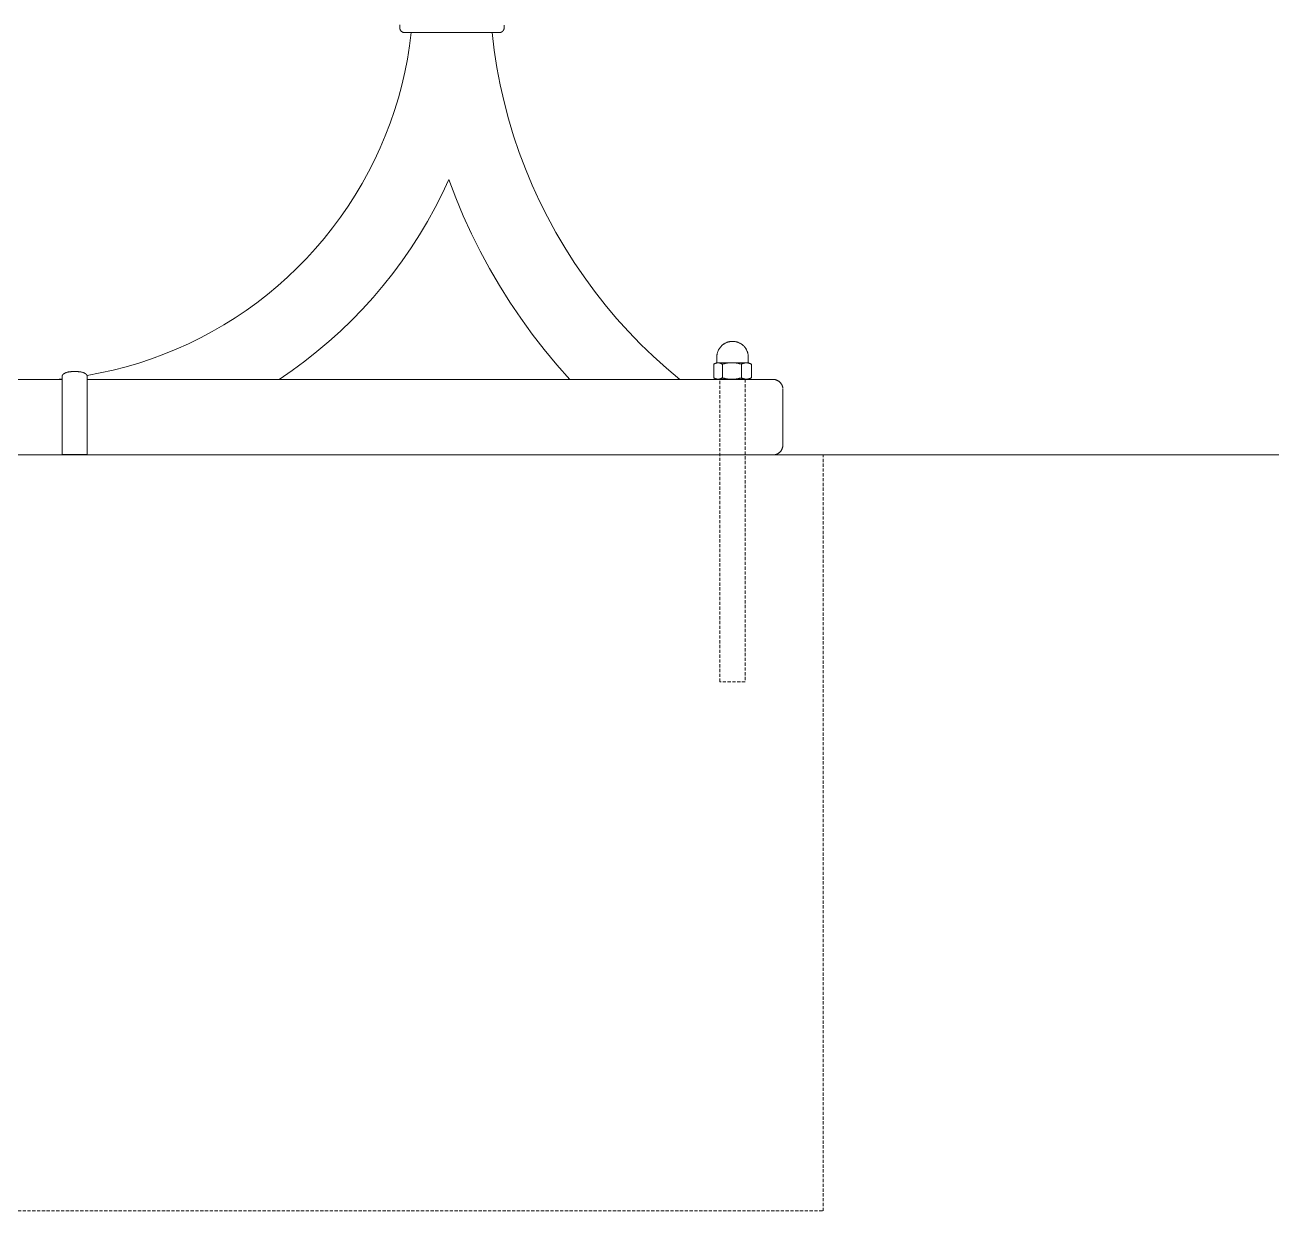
# Model space of a CAD drawing. Header units: millimetres. Extents: x -75 to 3710, y -20 to 2482.
# Drawn here: x 3185.4 to 3683.2, y 1645.6 to 2116.2 of the extents above; entities that cross this region are included whole.
import ezdxf

# ---------------------------------------------------------------- set-up
doc = ezdxf.new("R2010")
doc.units = ezdxf.units.MM
doc.linetypes.add('HIDDEN', pattern=[1.905, 1.27, -0.635])
doc.layers.add('ZANO_R', color=7, linetype='Continuous', lineweight=0)
doc.layers.add('ZANO_R_przerywana', color=7, linetype='HIDDEN', lineweight=0)

msp = doc.modelspace()

# ---------------------------------------------------------------- linework, layer by layer
at = {"layer": 'ZANO_R'}
for p, q in [((3334.13, 2116.15), (3334.13, 2116.22)), ((3334.13, 2115.15), (3334.13, 2116.15)), ((3375.61, 2115.15), (3375.61, 2116.15)), ((3334.13, 2115.15), (3334.13, 2115.08)), ((3334.13, 2115.08), (3334.14, 2115.01)), ((3334.14, 2115.01), (3334.14, 2114.95)), ((3334.14, 2114.95), (3334.15, 2114.88)), ((3334.15, 2114.88), (3334.16, 2114.81)), ((3334.16, 2114.81), (3334.17, 2114.74)), ((3334.17, 2114.74), (3334.19, 2114.68)), ((3334.19, 2114.68), (3334.21, 2114.61)), ((3334.21, 2114.61), (3334.23, 2114.55)), ((3334.23, 2114.55), (3334.25, 2114.48)), ((3334.25, 2114.48), (3334.27, 2114.42)), ((3334.27, 2114.42), (3334.3, 2114.35)), ((3334.3, 2114.35), (3334.33, 2114.29)), ((3334.33, 2114.29), (3334.36, 2114.23)), ((3334.36, 2114.23), (3334.39, 2114.17)), ((3334.39, 2114.17), (3334.42, 2114.11)), ((3334.42, 2114.11), (3334.46, 2114.05)), ((3334.46, 2114.05), (3334.5, 2114)), ((3334.5, 2114), (3334.54, 2113.94)), ((3334.54, 2113.94), (3334.58, 2113.89)), ((3334.58, 2113.89), (3334.62, 2113.84)), ((3334.62, 2113.84), (3334.67, 2113.79)), ((3334.67, 2113.79), (3334.72, 2113.74)), ((3334.72, 2113.74), (3334.77, 2113.69)), ((3334.77, 2113.69), (3334.82, 2113.64)), ((3334.82, 2113.64), (3334.87, 2113.6)), ((3334.87, 2113.6), (3334.92, 2113.56)), ((3334.92, 2113.56), (3334.98, 2113.52)), ((3334.98, 2113.52), (3335.04, 2113.48)), ((3335.04, 2113.48), (3335.09, 2113.44)), ((3335.09, 2113.44), (3335.15, 2113.41)), ((3335.15, 2113.41), (3335.21, 2113.38)), ((3335.21, 2113.38), (3335.27, 2113.35)), ((3335.27, 2113.35), (3335.34, 2113.32)), ((3335.34, 2113.32), (3335.4, 2113.29)), ((3335.4, 2113.29), (3335.46, 2113.27)), ((3335.46, 2113.27), (3335.53, 2113.24)), ((3335.53, 2113.24), (3335.59, 2113.23)), ((3335.59, 2113.23), (3335.66, 2113.21)), ((3335.66, 2113.21), (3335.73, 2113.19)), ((3335.73, 2113.19), (3335.79, 2113.18)), ((3335.79, 2113.18), (3335.86, 2113.17)), ((3335.86, 2113.17), (3335.93, 2113.16)), ((3335.93, 2113.16), (3336, 2113.16)), ((3336, 2113.16), (3336.06, 2113.15)), ((3336.06, 2113.15), (3336.13, 2113.15)), ((3373.61, 2113.15), (3336.13, 2113.15)), ((3338.05, 2107.9), (3338.73, 2113.15)), ((3370.77, 2113.15), (3371.62, 2106.22)), ((3373.68, 2113.15), (3373.61, 2113.15)), ((3373.75, 2113.16), (3373.68, 2113.15)), ((3373.82, 2113.16), (3373.75, 2113.16)), ((3373.88, 2113.17), (3373.82, 2113.16)), ((3373.95, 2113.18), (3373.88, 2113.17)), ((3374.02, 2113.19), (3373.95, 2113.18)), ((3374.08, 2113.21), (3374.02, 2113.19)), ((3374.15, 2113.23), (3374.08, 2113.21)), ((3374.22, 2113.24), (3374.15, 2113.23)), ((3374.28, 2113.27), (3374.22, 2113.24)), ((3374.35, 2113.29), (3374.28, 2113.27)), ((3374.41, 2113.32), (3374.35, 2113.29)), ((3374.47, 2113.35), (3374.41, 2113.32)), ((3374.53, 2113.38), (3374.47, 2113.35)), ((3374.59, 2113.41), (3374.53, 2113.38)), ((3374.65, 2113.44), (3374.59, 2113.41)), ((3374.71, 2113.48), (3374.65, 2113.44)), ((3374.76, 2113.52), (3374.71, 2113.48)), ((3374.82, 2113.56), (3374.76, 2113.52)), ((3374.87, 2113.6), (3374.82, 2113.56)), ((3374.93, 2113.64), (3374.87, 2113.6)), ((3374.98, 2113.69), (3374.93, 2113.64)), ((3375.03, 2113.74), (3374.98, 2113.69)), ((3375.07, 2113.79), (3375.03, 2113.74)), ((3375.12, 2113.84), (3375.07, 2113.79)), ((3375.16, 2113.89), (3375.12, 2113.84)), ((3375.2, 2113.94), (3375.16, 2113.89)), ((3375.25, 2114), (3375.2, 2113.94)), ((3375.28, 2114.05), (3375.25, 2114)), ((3375.32, 2114.11), (3375.28, 2114.05)), ((3375.35, 2114.17), (3375.32, 2114.11)), ((3375.39, 2114.23), (3375.35, 2114.17)), ((3375.42, 2114.29), (3375.39, 2114.23)), ((3375.45, 2114.35), (3375.42, 2114.29)), ((3375.47, 2114.42), (3375.45, 2114.35)), ((3375.5, 2114.48), (3375.47, 2114.42)), ((3375.52, 2114.55), (3375.5, 2114.48)), ((3375.54, 2114.61), (3375.52, 2114.55)), ((3375.55, 2114.68), (3375.54, 2114.61)), ((3375.57, 2114.74), (3375.55, 2114.68)), ((3375.58, 2114.81), (3375.57, 2114.74)), ((3375.59, 2114.88), (3375.58, 2114.81)), ((3375.6, 2114.95), (3375.59, 2114.88)), ((3375.61, 2115.01), (3375.6, 2114.95)), ((3375.61, 2115.15), (3375.61, 2115.08)), ((3375.61, 2115.08), (3375.61, 2115.01)), ((3337.2, 2102.68), (3338.05, 2107.9)), ((3371.62, 2106.22), (3372.71, 2099.33)), ((3336.17, 2097.5), (3337.2, 2102.68)), ((3334.96, 2092.35), (3336.17, 2097.5)), ((3372.71, 2099.33), (3374.03, 2092.47)), ((3333.58, 2087.24), (3334.96, 2092.35)), ((3374.03, 2092.47), (3375.58, 2085.66)), ((3332.02, 2082.19), (3333.58, 2087.24)), ((3330.3, 2077.18), (3332.02, 2082.19)), ((3375.58, 2085.66), (3377.36, 2078.91)), ((3328.4, 2072.25), (3330.3, 2077.18)), ((3377.36, 2078.91), (3379.37, 2072.23)), ((3326.34, 2067.38), (3328.4, 2072.25)), ((3379.37, 2072.23), (3381.61, 2065.62)), ((3324.11, 2062.58), (3326.34, 2067.38)), ((3321.72, 2057.86), (3324.11, 2062.58)), ((3381.61, 2065.62), (3384.07, 2059.08)), ((3319.17, 2053.22), (3321.72, 2057.86)), ((3384.07, 2059.08), (3386.76, 2052.64)), ((3316.47, 2048.68), (3319.17, 2053.22)), ((3350.98, 2049.23), (3353.6, 2054.85)), ((3353.6, 2054.85), (3356.36, 2047.58)), ((3386.76, 2052.64), (3389.66, 2046.29)), ((3313.61, 2044.23), (3316.47, 2048.68)), ((3348.17, 2043.7), (3350.98, 2049.23)), ((3356.36, 2047.58), (3359.36, 2040.41)), ((3389.66, 2046.29), (3392.77, 2040.04)), ((3310.6, 2039.87), (3313.61, 2044.23)), ((3345.18, 2038.27), (3348.17, 2043.7)), ((3307.45, 2035.63), (3310.6, 2039.87)), ((3342.01, 2032.94), (3345.18, 2038.27)), ((3359.36, 2040.41), (3362.6, 2033.33)), ((3392.77, 2040.04), (3396.1, 2033.9)), ((3300.72, 2027.47), (3304.15, 2031.49)), ((3304.15, 2031.49), (3307.45, 2035.63)), ((3338.66, 2027.72), (3342.01, 2032.94)), ((3362.6, 2033.33), (3366.07, 2026.37)), ((3396.1, 2033.9), (3399.63, 2027.88)), ((3297.15, 2023.57), (3300.72, 2027.47)), ((3335.14, 2022.61), (3338.66, 2027.72)), ((3366.07, 2026.37), (3369.76, 2019.53)), ((3399.63, 2027.88), (3403.37, 2021.99)), ((3293.45, 2019.79), (3297.15, 2023.57)), ((3331.45, 2017.63), (3335.14, 2022.61)), ((3403.37, 2021.99), (3407.3, 2016.22)), ((3289.62, 2016.13), (3293.45, 2019.79)), ((3327.6, 2012.77), (3331.45, 2017.63)), ((3369.76, 2019.53), (3373.69, 2012.81)), ((3407.3, 2016.22), (3411.43, 2010.59)), ((3281.6, 2009.23), (3285.67, 2012.62)), ((3285.67, 2012.62), (3289.62, 2016.13)), ((3323.58, 2008.04), (3327.6, 2012.77)), ((3373.69, 2012.81), (3377.83, 2006.23)), ((3277.42, 2005.99), (3281.6, 2009.23)), ((3319.41, 2003.45), (3323.58, 2008.04)), ((3411.43, 2010.59), (3415.75, 2005.1)), ((3268.74, 1999.94), (3273.13, 2002.89)), ((3273.13, 2002.89), (3277.42, 2005.99)), ((3315.09, 1999), (3319.41, 2003.45)), ((3377.83, 2006.23), (3382.19, 1999.78)), ((3415.75, 2005.1), (3420.25, 1999.77)), ((3259.67, 1994.5), (3264.26, 1997.14)), ((3264.26, 1997.14), (3268.74, 1999.94)), ((3310.62, 1994.7), (3315.09, 1999)), ((3382.19, 1999.78), (3386.75, 1993.49)), ((3420.25, 1999.77), (3424.94, 1994.59)), ((3250.26, 1989.69), (3255.01, 1992.01)), ((3255.01, 1992.01), (3259.67, 1994.5)), ((3306.01, 1990.55), (3310.62, 1994.7)), ((3386.75, 1993.49), (3391.53, 1987.35)), ((3424.94, 1994.59), (3429.79, 1989.58)), ((3240.53, 1985.52), (3245.43, 1987.52)), ((3245.43, 1987.52), (3250.26, 1989.69)), ((3296.39, 1982.72), (3301.27, 1986.56)), ((3301.27, 1986.56), (3306.01, 1990.55)), ((3391.53, 1987.35), (3396.5, 1981.37)), ((3429.79, 1989.58), (3434.82, 1984.73)), ((3460.32, 1986.27), (3460.39, 1986.47)), ((3460.39, 1986.47), (3460.46, 1986.67)), ((3460.46, 1986.67), (3460.54, 1986.87)), ((3460.54, 1986.87), (3460.63, 1987.06)), ((3460.63, 1987.06), (3460.73, 1987.26)), ((3460.73, 1987.26), (3460.83, 1987.44)), ((3460.83, 1987.44), (3460.94, 1987.63)), ((3460.94, 1987.63), (3461.05, 1987.81)), ((3461.05, 1987.81), (3461.17, 1987.98)), ((3461.17, 1987.98), (3461.3, 1988.16)), ((3461.3, 1988.16), (3461.43, 1988.32)), ((3461.43, 1988.32), (3461.57, 1988.49)), ((3461.57, 1988.49), (3461.71, 1988.65)), ((3461.71, 1988.65), (3461.86, 1988.8)), ((3461.86, 1988.8), (3462.01, 1988.95)), ((3462.01, 1988.95), (3462.17, 1989.09)), ((3462.17, 1989.09), (3462.33, 1989.23)), ((3462.33, 1989.23), (3462.5, 1989.36)), ((3462.5, 1989.36), (3462.67, 1989.49)), ((3462.67, 1989.49), (3462.85, 1989.61)), ((3462.85, 1989.61), (3463.03, 1989.72)), ((3463.03, 1989.72), (3463.21, 1989.83)), ((3463.21, 1989.83), (3463.4, 1989.93)), ((3463.4, 1989.93), (3463.59, 1990.02)), ((3463.59, 1990.02), (3463.79, 1990.11)), ((3463.79, 1990.11), (3463.98, 1990.19)), ((3463.98, 1990.19), (3464.18, 1990.27)), ((3464.18, 1990.27), (3464.39, 1990.34)), ((3464.39, 1990.34), (3464.59, 1990.4)), ((3464.59, 1990.4), (3464.8, 1990.45)), ((3464.8, 1990.45), (3465, 1990.5)), ((3465, 1990.5), (3465.21, 1990.54)), ((3465.21, 1990.54), (3465.43, 1990.57)), ((3465.43, 1990.57), (3465.64, 1990.6)), ((3465.64, 1990.6), (3465.85, 1990.62)), ((3465.85, 1990.62), (3466.06, 1990.63)), ((3466.06, 1990.63), (3466.28, 1990.63)), ((3466.28, 1990.63), (3466.49, 1990.63)), ((3466.49, 1990.63), (3466.7, 1990.62)), ((3466.7, 1990.62), (3466.92, 1990.6)), ((3466.92, 1990.6), (3467.13, 1990.57)), ((3467.13, 1990.57), (3467.34, 1990.54)), ((3467.34, 1990.54), (3467.55, 1990.5)), ((3467.55, 1990.5), (3467.76, 1990.45)), ((3467.76, 1990.45), (3467.96, 1990.4)), ((3467.96, 1990.4), (3468.17, 1990.34)), ((3468.17, 1990.34), (3468.37, 1990.27)), ((3468.37, 1990.27), (3468.57, 1990.19)), ((3468.57, 1990.19), (3468.77, 1990.11)), ((3468.77, 1990.11), (3468.96, 1990.02)), ((3468.96, 1990.02), (3469.15, 1989.93)), ((3469.15, 1989.93), (3469.34, 1989.83)), ((3469.34, 1989.83), (3469.52, 1989.72)), ((3469.52, 1989.72), (3469.7, 1989.61)), ((3469.7, 1989.61), (3469.88, 1989.49)), ((3469.88, 1989.49), (3470.05, 1989.36)), ((3470.05, 1989.36), (3470.22, 1989.23)), ((3470.22, 1989.23), (3470.38, 1989.09)), ((3470.38, 1989.09), (3470.54, 1988.95)), ((3470.54, 1988.95), (3470.7, 1988.8)), ((3470.7, 1988.8), (3470.84, 1988.65)), ((3470.84, 1988.65), (3470.99, 1988.49)), ((3470.99, 1988.49), (3471.12, 1988.32)), ((3471.12, 1988.32), (3471.26, 1988.16)), ((3471.26, 1988.16), (3471.38, 1987.98)), ((3471.38, 1987.98), (3471.5, 1987.81)), ((3471.5, 1987.81), (3471.62, 1987.63)), ((3471.62, 1987.63), (3471.72, 1987.44)), ((3471.72, 1987.44), (3471.83, 1987.26)), ((3471.83, 1987.26), (3471.92, 1987.06)), ((3471.92, 1987.06), (3472.01, 1986.87)), ((3472.01, 1986.87), (3472.09, 1986.67)), ((3472.09, 1986.67), (3472.17, 1986.47)), ((3472.17, 1986.47), (3472.23, 1986.27)), ((3225.47, 1980.54), (3230.55, 1982.03)), ((3230.55, 1982.03), (3235.57, 1983.69)), ((3235.57, 1983.69), (3240.53, 1985.52)), ((3291.39, 1979.06), (3296.39, 1982.72)), ((3396.5, 1981.37), (3401.67, 1975.56)), ((3434.82, 1984.73), (3440, 1980.05)), ((3458.87, 1981.61), (3458.78, 1981.55)), ((3458.78, 1976.21), (3458.78, 1981.55)), ((3458.96, 1981.67), (3458.87, 1981.61)), ((3459.06, 1981.72), (3458.96, 1981.67)), ((3458.99, 1981.68), (3459.78, 1982.13)), ((3459.15, 1981.77), (3459.06, 1981.72)), ((3459.25, 1981.82), (3459.15, 1981.77)), ((3459.35, 1981.87), (3459.25, 1981.82)), ((3459.45, 1981.91), (3459.35, 1981.87)), ((3459.56, 1981.95), (3459.45, 1981.91)), ((3459.66, 1981.98), (3459.56, 1981.95)), ((3459.77, 1982.01), (3459.66, 1981.98)), ((3459.87, 1982.04), (3459.77, 1982.01)), ((3459.78, 1982.13), (3459.78, 1982.13)), ((3459.78, 1982.13), (3459.78, 1982.13)), ((3459.78, 1982.13), (3459.78, 1982.13)), ((3459.78, 1982.13), (3459.78, 1982.13)), ((3459.78, 1982.13), (3459.78, 1982.13)), ((3459.78, 1982.13), (3459.79, 1982.13)), ((3459.79, 1982.13), (3459.82, 1982.13)), ((3459.82, 1982.13), (3459.95, 1982.13)), ((3459.98, 1982.06), (3459.87, 1982.04)), ((3459.91, 1982.13), (3460.03, 1982.25)), ((3459.95, 1982.13), (3460.47, 1982.13)), ((3460.09, 1982.08), (3459.98, 1982.06)), ((3460.03, 1984.59), (3460.04, 1984.81)), ((3460.03, 1984.38), (3460.03, 1984.59)), ((3460.03, 1982.25), (3460.03, 1984.38)), ((3460.04, 1984.81), (3460.06, 1985.02)), ((3460.06, 1985.02), (3460.08, 1985.23)), ((3460.08, 1985.23), (3460.12, 1985.44)), ((3460.19, 1982.1), (3460.09, 1982.08)), ((3460.12, 1985.44), (3460.16, 1985.65)), ((3460.16, 1985.65), (3460.2, 1985.86)), ((3460.3, 1982.11), (3460.19, 1982.1)), ((3460.2, 1985.86), (3460.26, 1986.07)), ((3460.26, 1986.07), (3460.32, 1986.27)), ((3460.41, 1982.12), (3460.3, 1982.11)), ((3460.52, 1982.13), (3460.41, 1982.12)), ((3460.63, 1982.12), (3460.52, 1982.13)), ((3460.59, 1982.13), (3465.89, 1982.13)), ((3460.74, 1982.11), (3460.63, 1982.12)), ((3460.85, 1982.1), (3460.74, 1982.11)), ((3460.96, 1982.08), (3460.85, 1982.1)), ((3461.07, 1982.06), (3460.96, 1982.08)), ((3461.17, 1982.04), (3461.07, 1982.06)), ((3461.28, 1982.01), (3461.17, 1982.04)), ((3461.38, 1981.98), (3461.28, 1982.01)), ((3461.49, 1981.95), (3461.38, 1981.98)), ((3461.59, 1981.91), (3461.49, 1981.95)), ((3461.69, 1981.87), (3461.59, 1981.91)), ((3461.79, 1981.82), (3461.69, 1981.87)), ((3461.89, 1981.77), (3461.79, 1981.82)), ((3461.99, 1981.72), (3461.89, 1981.77)), ((3462.08, 1981.67), (3461.99, 1981.72)), ((3462.18, 1981.61), (3462.08, 1981.67)), ((3462.27, 1981.55), (3462.18, 1981.61)), ((3462.67, 1981.67), (3462.27, 1981.55)), ((3462.27, 1981.55), (3462.27, 1976.21)), ((3463.08, 1981.77), (3462.67, 1981.67)), ((3463.5, 1981.86), (3463.08, 1981.77)), ((3463.91, 1981.94), (3463.5, 1981.86)), ((3464.33, 1982), (3463.91, 1981.94)), ((3464.75, 1982.06), (3464.33, 1982)), ((3465.17, 1982.09), (3464.75, 1982.06)), ((3465.59, 1982.12), (3465.17, 1982.09)), ((3466.02, 1982.13), (3465.59, 1982.12)), ((3466.44, 1982.12), (3466.02, 1982.13)), ((3466.14, 1982.13), (3471.71, 1982.13)), ((3466.86, 1982.09), (3466.44, 1982.12)), ((3467.28, 1982.06), (3466.86, 1982.09)), ((3467.7, 1982), (3467.28, 1982.06)), ((3468.12, 1981.94), (3467.7, 1982)), ((3468.54, 1981.86), (3468.12, 1981.94)), ((3468.95, 1981.77), (3468.54, 1981.86)), ((3469.36, 1981.67), (3468.95, 1981.77)), ((3469.77, 1981.55), (3469.36, 1981.67)), ((3469.89, 1981.62), (3469.77, 1981.55)), ((3469.77, 1976.21), (3469.77, 1981.55)), ((3470.01, 1981.68), (3469.89, 1981.62)), ((3470.14, 1981.75), (3470.01, 1981.68)), ((3470.27, 1981.8), (3470.14, 1981.75)), ((3470.4, 1981.85), (3470.27, 1981.8)), ((3470.53, 1981.9), (3470.4, 1981.85)), ((3470.67, 1981.95), (3470.53, 1981.9)), ((3470.8, 1981.99), (3470.67, 1981.95)), ((3470.94, 1982.02), (3470.8, 1981.99)), ((3471.07, 1982.05), (3470.94, 1982.02)), ((3471.21, 1982.08), (3471.07, 1982.05)), ((3471.35, 1982.1), (3471.21, 1982.08)), ((3471.49, 1982.11), (3471.35, 1982.1)), ((3471.63, 1982.12), (3471.49, 1982.11)), ((3471.77, 1982.13), (3471.63, 1982.12)), ((3471.91, 1982.12), (3471.77, 1982.13)), ((3471.85, 1982.13), (3472.78, 1982.13)), ((3472.05, 1982.11), (3471.91, 1982.12)), ((3472.19, 1982.1), (3472.05, 1982.11)), ((3472.33, 1982.08), (3472.19, 1982.1)), ((3472.23, 1986.27), (3472.29, 1986.07)), ((3472.29, 1986.07), (3472.35, 1985.86)), ((3472.47, 1982.05), (3472.33, 1982.08)), ((3472.35, 1985.86), (3472.4, 1985.65)), ((3472.4, 1985.65), (3472.44, 1985.44)), ((3472.44, 1985.44), (3472.47, 1985.23)), ((3472.47, 1985.23), (3472.49, 1985.02)), ((3472.61, 1982.02), (3472.47, 1982.05)), ((3472.49, 1985.02), (3472.51, 1984.81)), ((3472.51, 1984.81), (3472.52, 1984.59)), ((3472.52, 1984.59), (3472.53, 1984.38)), ((3472.53, 1984.38), (3472.53, 1982.25)), ((3472.53, 1982.25), (3472.64, 1982.13)), ((3472.74, 1981.99), (3472.61, 1982.02)), ((3472.88, 1981.95), (3472.74, 1981.99)), ((3472.78, 1982.13), (3473.62, 1981.64)), ((3473.01, 1981.9), (3472.88, 1981.95)), ((3473.14, 1981.85), (3473.01, 1981.9)), ((3473.27, 1981.8), (3473.14, 1981.85)), ((3473.4, 1981.75), (3473.27, 1981.8)), ((3473.53, 1981.68), (3473.4, 1981.75)), ((3473.65, 1981.62), (3473.53, 1981.68)), ((3473.62, 1981.64), (3473.78, 1981.55)), ((3473.78, 1981.55), (3473.65, 1981.62)), ((3473.78, 1981.55), (3473.78, 1976.21)), ((3200.08, 1976.73), (3200.09, 1976.75)), ((3200.08, 1976.71), (3200.08, 1976.73)), ((3200.08, 1976.69), (3200.08, 1976.71)), ((3200.08, 1976.69), (3200.08, 1976.59)), ((3200.08, 1976.59), (3200.08, 1976.33)), ((3200.09, 1976.82), (3200.1, 1976.84)), ((3200.09, 1976.8), (3200.09, 1976.82)), ((3200.09, 1976.77), (3200.09, 1976.8)), ((3200.09, 1976.75), (3200.09, 1976.77)), ((3200.1, 1976.88), (3200.11, 1976.91)), ((3200.1, 1976.86), (3200.1, 1976.88)), ((3200.1, 1976.84), (3200.1, 1976.86)), ((3200.11, 1976.93), (3200.12, 1976.95)), ((3200.11, 1976.91), (3200.11, 1976.93)), ((3200.12, 1976.95), (3200.13, 1976.97)), ((3200.13, 1977), (3200.14, 1977.02)), ((3200.13, 1976.97), (3200.13, 1977)), ((3200.14, 1977.02), (3200.15, 1977.04)), ((3200.15, 1977.04), (3200.16, 1977.06)), ((3200.16, 1977.06), (3200.17, 1977.09)), ((3200.17, 1977.09), (3200.18, 1977.11)), ((3200.18, 1977.11), (3200.19, 1977.13)), ((3200.19, 1977.13), (3200.2, 1977.15)), ((3200.2, 1977.15), (3200.21, 1977.18)), ((3200.21, 1977.18), (3200.22, 1977.2)), ((3200.22, 1977.2), (3200.24, 1977.22)), ((3200.24, 1977.22), (3200.25, 1977.24)), ((3200.25, 1977.24), (3200.27, 1977.27)), ((3200.27, 1977.27), (3200.28, 1977.29)), ((3200.28, 1977.29), (3200.3, 1977.31)), ((3200.3, 1977.31), (3200.31, 1977.33)), ((3200.31, 1977.33), (3200.33, 1977.36)), ((3200.33, 1977.36), (3200.35, 1977.38)), ((3200.35, 1977.38), (3200.36, 1977.4)), ((3200.36, 1977.4), (3200.38, 1977.42)), ((3200.38, 1977.42), (3200.4, 1977.45)), ((3200.4, 1977.45), (3200.44, 1977.49)), ((3200.44, 1977.49), (3200.48, 1977.53)), ((3200.48, 1977.53), (3200.53, 1977.58)), ((3200.53, 1977.58), (3200.58, 1977.62)), ((3200.58, 1977.62), (3200.63, 1977.67)), ((3200.63, 1977.67), (3200.68, 1977.71)), ((3200.68, 1977.71), (3200.74, 1977.75)), ((3200.74, 1977.75), (3200.79, 1977.79)), ((3200.79, 1977.79), (3200.85, 1977.83)), ((3200.85, 1977.83), (3200.91, 1977.87)), ((3200.91, 1977.87), (3200.98, 1977.91)), ((3200.98, 1977.91), (3201.04, 1977.95)), ((3201.04, 1977.95), (3201.11, 1977.99)), ((3201.11, 1977.99), (3201.18, 1978.02)), ((3201.18, 1978.02), (3201.25, 1978.06)), ((3201.25, 1978.06), (3201.33, 1978.09)), ((3201.33, 1978.09), (3201.4, 1978.13)), ((3201.4, 1978.13), (3201.48, 1978.16)), ((3201.48, 1978.16), (3201.56, 1978.19)), ((3201.56, 1978.19), (3201.64, 1978.22)), ((3201.64, 1978.22), (3201.73, 1978.25)), ((3201.73, 1978.25), (3201.89, 1978.31)), ((3201.89, 1978.31), (3202.07, 1978.36)), ((3202.07, 1978.36), (3202.25, 1978.41)), ((3202.25, 1978.41), (3202.43, 1978.45)), ((3202.43, 1978.45), (3202.61, 1978.49)), ((3202.61, 1978.49), (3202.8, 1978.52)), ((3202.8, 1978.52), (3202.98, 1978.55)), ((3202.98, 1978.55), (3203.17, 1978.58)), ((3203.17, 1978.58), (3203.36, 1978.6)), ((3203.36, 1978.6), (3203.54, 1978.61)), ((3203.54, 1978.61), (3203.72, 1978.62)), ((3203.72, 1978.62), (3203.9, 1978.63)), ((3203.9, 1978.63), (3204.08, 1978.63)), ((3204.08, 1978.63), (3206.08, 1978.63)), ((3206.08, 1978.63), (3206.26, 1978.63)), ((3206.26, 1978.63), (3206.44, 1978.62)), ((3206.44, 1978.62), (3206.63, 1978.61)), ((3206.63, 1978.61), (3206.81, 1978.6)), ((3206.81, 1978.6), (3207, 1978.58)), ((3207, 1978.58), (3207.18, 1978.55)), ((3207.18, 1978.55), (3207.37, 1978.52)), ((3207.37, 1978.52), (3207.56, 1978.49)), ((3207.56, 1978.49), (3207.74, 1978.45)), ((3207.74, 1978.45), (3207.92, 1978.41)), ((3207.92, 1978.41), (3208.1, 1978.36)), ((3208.1, 1978.36), (3208.27, 1978.31)), ((3208.27, 1978.31), (3208.44, 1978.25)), ((3208.44, 1978.25), (3208.52, 1978.22)), ((3208.52, 1978.22), (3208.6, 1978.19)), ((3208.6, 1978.19), (3208.68, 1978.16)), ((3208.68, 1978.16), (3208.76, 1978.13)), ((3208.76, 1978.13), (3208.84, 1978.09)), ((3208.84, 1978.09), (3208.91, 1978.06)), ((3208.91, 1978.06), (3208.98, 1978.02)), ((3208.98, 1978.02), (3209.05, 1977.99)), ((3209.05, 1977.99), (3209.12, 1977.95)), ((3209.12, 1977.95), (3209.19, 1977.91)), ((3209.19, 1977.91), (3209.25, 1977.87)), ((3209.25, 1977.87), (3209.31, 1977.83)), ((3209.31, 1977.83), (3209.37, 1977.79)), ((3209.37, 1977.79), (3209.43, 1977.75)), ((3209.43, 1977.75), (3209.49, 1977.71)), ((3209.49, 1977.71), (3209.54, 1977.67)), ((3209.54, 1977.67), (3209.59, 1977.62)), ((3209.59, 1977.62), (3209.64, 1977.58)), ((3209.64, 1977.58), (3209.68, 1977.53)), ((3209.68, 1977.53), (3209.72, 1977.49)), ((3209.72, 1977.49), (3209.76, 1977.45)), ((3209.76, 1977.45), (3209.78, 1977.42)), ((3209.78, 1977.42), (3209.8, 1977.4)), ((3209.8, 1977.4), (3209.82, 1977.38)), ((3209.82, 1977.38), (3209.84, 1977.36)), ((3209.84, 1977.36), (3209.85, 1977.33)), ((3209.85, 1977.33), (3209.87, 1977.31)), ((3209.87, 1977.31), (3209.89, 1977.29)), ((3209.89, 1977.29), (3209.9, 1977.27)), ((3209.9, 1977.27), (3209.91, 1977.24)), ((3209.91, 1977.24), (3209.93, 1977.22)), ((3209.93, 1977.22), (3209.94, 1977.2)), ((3209.94, 1977.2), (3209.95, 1977.18)), ((3209.95, 1977.18), (3209.97, 1977.15)), ((3209.97, 1977.15), (3209.98, 1977.13)), ((3209.98, 1977.12), (3215.18, 1978.09)), ((3209.98, 1977.13), (3209.99, 1977.11)), ((3209.99, 1977.11), (3210, 1977.09)), ((3210, 1977.09), (3210.01, 1977.06)), ((3210.01, 1977.06), (3210.02, 1977.04)), ((3210.02, 1977.04), (3210.02, 1977.02)), ((3210.02, 1977.02), (3210.03, 1977)), ((3210.03, 1977), (3210.04, 1976.97)), ((3210.04, 1976.97), (3210.05, 1976.95)), ((3210.05, 1976.95), (3210.05, 1976.93)), ((3210.05, 1976.93), (3210.06, 1976.91)), ((3210.06, 1976.91), (3210.06, 1976.88)), ((3210.06, 1976.88), (3210.07, 1976.86)), ((3210.07, 1976.86), (3210.07, 1976.84)), ((3210.07, 1976.84), (3210.07, 1976.82)), ((3210.07, 1976.82), (3210.08, 1976.8)), ((3210.08, 1976.8), (3210.08, 1976.77)), ((3210.08, 1976.77), (3210.08, 1976.75)), ((3210.08, 1976.75), (3210.08, 1976.73)), ((3210.08, 1976.73), (3210.08, 1976.71)), ((3210.08, 1976.71), (3210.08, 1976.69)), ((3210.08, 1976.59), (3210.08, 1976.69)), ((3210.08, 1976.33), (3210.08, 1976.59)), ((3215.18, 1978.09), (3220.35, 1979.23)), ((3220.35, 1979.23), (3225.47, 1980.54)), ((3286.27, 1975.56), (3291.39, 1979.06)), ((3440, 1980.05), (3445.34, 1975.56)), ((3169.08, 1975.56), (3200.08, 1975.56)), ((3184.28, 1975.56), (3200.08, 1975.56)), ((3197.62, 1975.56), (3200.08, 1975.79)), ((3197.62, 1975.56), (3200.08, 1975.79)), ((3200.08, 1976.33), (3200.08, 1975.91)), ((3200.08, 1975.91), (3200.08, 1975.33)), ((3200.08, 1975.33), (3200.08, 1974.61)), ((3200.08, 1974.61), (3200.08, 1973.8)), ((3200.08, 1973.8), (3200.08, 1972.92)), ((3200.08, 1972.92), (3200.08, 1972.02)), ((3200.08, 1972.02), (3200.08, 1945.72)), ((3210.08, 1975.91), (3210.08, 1976.33)), ((3210.08, 1975.33), (3210.08, 1975.91)), ((3210.08, 1975.56), (3451.28, 1975.56)), ((3210.08, 1974.61), (3210.08, 1975.33)), ((3210.08, 1973.8), (3210.08, 1974.61)), ((3210.08, 1972.92), (3210.08, 1973.8)), ((3210.08, 1972.02), (3210.08, 1972.92)), ((3210.08, 1945.72), (3210.08, 1972.02)), ((3451.28, 1975.56), (3482.28, 1975.56)), ((3458.78, 1976.21), (3458.87, 1976.15)), ((3458.87, 1976.15), (3458.96, 1976.09)), ((3458.96, 1976.09), (3459.06, 1976.04)), ((3459.78, 1975.63), (3458.99, 1976.08)), ((3459.06, 1976.04), (3459.15, 1975.99)), ((3459.15, 1975.99), (3459.25, 1975.94)), ((3459.25, 1975.94), (3459.35, 1975.89)), ((3459.28, 1975.63), (3459.78, 1975.63)), ((3459.35, 1975.89), (3459.45, 1975.85)), ((3459.45, 1975.85), (3459.56, 1975.81)), ((3459.56, 1975.81), (3459.66, 1975.78)), ((3459.66, 1975.78), (3459.77, 1975.75)), ((3459.77, 1975.75), (3459.87, 1975.72)), ((3459.78, 1975.63), (3460.47, 1975.63)), ((3459.87, 1975.72), (3459.98, 1975.7)), ((3459.98, 1975.7), (3460.09, 1975.68)), ((3460.09, 1975.68), (3460.19, 1975.66)), ((3460.19, 1975.66), (3460.3, 1975.65)), ((3460.3, 1975.65), (3460.41, 1975.64)), ((3460.41, 1975.64), (3460.52, 1975.63)), ((3460.52, 1975.63), (3460.63, 1975.64)), ((3460.58, 1975.63), (3465.9, 1975.63)), ((3460.63, 1975.64), (3460.74, 1975.65)), ((3460.74, 1975.65), (3460.85, 1975.66)), ((3460.85, 1975.66), (3460.96, 1975.68)), ((3460.96, 1975.68), (3461.07, 1975.7)), ((3461.07, 1975.7), (3461.17, 1975.72)), ((3461.17, 1975.72), (3461.28, 1975.75)), ((3461.28, 1975.75), (3461.38, 1975.78)), ((3461.38, 1975.78), (3461.49, 1975.81)), ((3461.49, 1975.81), (3461.59, 1975.85)), ((3461.59, 1975.85), (3461.69, 1975.89)), ((3461.69, 1975.89), (3461.79, 1975.94)), ((3461.79, 1975.94), (3461.89, 1975.99)), ((3461.89, 1975.99), (3461.99, 1976.04)), ((3461.99, 1976.04), (3462.08, 1976.09)), ((3462.08, 1976.09), (3462.18, 1976.15)), ((3462.18, 1976.15), (3462.27, 1976.21)), ((3462.27, 1976.21), (3462.67, 1976.09)), ((3462.67, 1976.09), (3463.08, 1975.99)), ((3463.08, 1975.99), (3463.5, 1975.9)), ((3463.5, 1975.9), (3463.91, 1975.82)), ((3463.91, 1975.82), (3464.33, 1975.76)), ((3464.33, 1975.76), (3464.75, 1975.7)), ((3464.75, 1975.7), (3465.17, 1975.67)), ((3465.17, 1975.67), (3465.59, 1975.64)), ((3465.59, 1975.64), (3466.02, 1975.63)), ((3466.02, 1975.63), (3466.44, 1975.64)), ((3466.14, 1975.63), (3471.71, 1975.63)), ((3466.44, 1975.64), (3466.86, 1975.67)), ((3466.86, 1975.67), (3467.28, 1975.7)), ((3467.28, 1975.7), (3467.7, 1975.76)), ((3467.7, 1975.76), (3468.12, 1975.82)), ((3468.12, 1975.82), (3468.54, 1975.9)), ((3468.54, 1975.9), (3468.95, 1975.99)), ((3468.95, 1975.99), (3469.36, 1976.09)), ((3469.36, 1976.09), (3469.77, 1976.21)), ((3469.89, 1976.14), (3469.77, 1976.21)), ((3470.01, 1976.08), (3469.89, 1976.14)), ((3470.14, 1976.02), (3470.01, 1976.08)), ((3470.27, 1975.96), (3470.14, 1976.02)), ((3470.4, 1975.91), (3470.27, 1975.96)), ((3470.53, 1975.86), (3470.4, 1975.91)), ((3470.67, 1975.81), (3470.53, 1975.86)), ((3470.8, 1975.78), (3470.67, 1975.81)), ((3470.94, 1975.74), (3470.8, 1975.78)), ((3471.07, 1975.71), (3470.94, 1975.74)), ((3471.21, 1975.69), (3471.07, 1975.71)), ((3471.35, 1975.66), (3471.21, 1975.69)), ((3471.49, 1975.65), (3471.35, 1975.66)), ((3471.63, 1975.64), (3471.49, 1975.65)), ((3471.77, 1975.63), (3471.63, 1975.64)), ((3471.91, 1975.64), (3471.77, 1975.63)), ((3471.83, 1975.63), (3472.78, 1975.63)), ((3472.05, 1975.65), (3471.91, 1975.64)), ((3472.19, 1975.66), (3472.05, 1975.65)), ((3472.33, 1975.69), (3472.19, 1975.66)), ((3472.47, 1975.71), (3472.33, 1975.69)), ((3472.61, 1975.74), (3472.47, 1975.71)), ((3472.74, 1975.78), (3472.61, 1975.74)), ((3472.88, 1975.81), (3472.74, 1975.78)), ((3473.62, 1976.12), (3472.78, 1975.63)), ((3472.78, 1975.63), (3473.28, 1975.63)), ((3473.01, 1975.86), (3472.88, 1975.81)), ((3473.14, 1975.91), (3473.01, 1975.86)), ((3473.27, 1975.96), (3473.14, 1975.91)), ((3473.4, 1976.02), (3473.27, 1975.96)), ((3473.53, 1976.08), (3473.4, 1976.02)), ((3473.65, 1976.14), (3473.53, 1976.08)), ((3473.78, 1976.21), (3473.62, 1976.12)), ((3473.78, 1976.21), (3473.65, 1976.14)), ((3482.28, 1975.56), (3482.42, 1975.56)), ((3482.42, 1975.56), (3482.55, 1975.55)), ((3482.55, 1975.55), (3482.69, 1975.54)), ((3482.69, 1975.54), (3482.83, 1975.52)), ((3482.83, 1975.52), (3482.97, 1975.5)), ((3482.97, 1975.5), (3483.1, 1975.47)), ((3483.1, 1975.47), (3483.24, 1975.44)), ((3483.24, 1975.44), (3483.37, 1975.41)), ((3483.37, 1975.41), (3483.51, 1975.36)), ((3483.51, 1975.36), (3483.64, 1975.32)), ((3483.64, 1975.32), (3483.77, 1975.27)), ((3483.77, 1975.27), (3483.89, 1975.22)), ((3483.89, 1975.22), (3484.02, 1975.16)), ((3484.02, 1975.16), (3484.14, 1975.1)), ((3484.14, 1975.1), (3484.27, 1975.03)), ((3484.27, 1975.03), (3484.38, 1974.96)), ((3484.38, 1974.96), (3484.5, 1974.88)), ((3484.5, 1974.88), (3484.62, 1974.8)), ((3484.62, 1974.8), (3484.73, 1974.72)), ((3484.73, 1974.72), (3484.83, 1974.63)), ((3484.83, 1974.63), (3484.94, 1974.54)), ((3484.94, 1974.54), (3485.04, 1974.45)), ((3485.04, 1974.45), (3485.14, 1974.35)), ((3485.14, 1974.35), (3485.24, 1974.25)), ((3485.24, 1974.25), (3485.33, 1974.15)), ((3485.33, 1974.15), (3485.41, 1974.04)), ((3485.41, 1974.04), (3485.5, 1973.93)), ((3485.5, 1973.93), (3485.58, 1973.81)), ((3485.58, 1973.81), (3485.66, 1973.7)), ((3485.66, 1973.7), (3485.73, 1973.58)), ((3485.73, 1973.58), (3485.8, 1973.46)), ((3485.8, 1973.46), (3485.86, 1973.34)), ((3485.86, 1973.34), (3485.92, 1973.21)), ((3485.92, 1973.21), (3485.97, 1973.08)), ((3485.97, 1973.08), (3486.03, 1972.95)), ((3486.03, 1972.95), (3486.07, 1972.82)), ((3486.07, 1972.82), (3486.11, 1972.69)), ((3486.11, 1972.69), (3486.15, 1972.56)), ((3486.15, 1972.56), (3486.18, 1972.42)), ((3486.18, 1972.42), (3486.21, 1972.29)), ((3486.23, 1972.19), (3486.21, 1972.29)), ((3486.27, 1971.8), (3486.26, 1971.92)), ((3486.27, 1971.8), (3486.27, 1971.68)), ((3486.27, 1971.68), (3486.28, 1971.56)), ((3486.28, 1971.56), (3486.28, 1970.8)), ((3486.28, 1970.8), (3486.28, 1949.56)), ((3486.28, 1949.56), (3486.28, 1970.8)), ((3484.88, 1946.52), (3484.78, 1946.44)), ((3484.99, 1946.61), (3484.88, 1946.52)), ((3485.08, 1946.71), (3484.99, 1946.61)), ((3485.18, 1946.81), (3485.08, 1946.71)), ((3485.27, 1946.91), (3485.18, 1946.81)), ((3485.36, 1947.01), (3485.27, 1946.91)), ((3485.45, 1947.12), (3485.36, 1947.01)), ((3485.53, 1947.23), (3485.45, 1947.12)), ((3485.61, 1947.35), (3485.53, 1947.23)), ((3485.68, 1947.46), (3485.61, 1947.35)), ((3485.75, 1947.58), (3485.68, 1947.46)), ((3485.82, 1947.7), (3485.75, 1947.58)), ((3485.88, 1947.83), (3485.82, 1947.7)), ((3485.94, 1947.95), (3485.88, 1947.83)), ((3485.99, 1948.08), (3485.94, 1947.95)), ((3486.04, 1948.21), (3485.99, 1948.08)), ((3486.09, 1948.34), (3486.04, 1948.21)), ((3486.13, 1948.47), (3486.09, 1948.34)), ((3486.16, 1948.6), (3486.13, 1948.47)), ((3486.19, 1948.74), (3486.16, 1948.6)), ((3486.22, 1948.87), (3486.19, 1948.74)), ((3486.24, 1949.01), (3486.22, 1948.87)), ((3486.26, 1949.15), (3486.24, 1949.01)), ((3486.27, 1949.28), (3486.26, 1949.15)), ((3486.28, 1949.56), (3486.27, 1949.42)), ((3486.27, 1949.42), (3486.27, 1949.28)), ((2866.29, 1945.56), (3502.28, 1945.56)), ((3206.08, 1945.72), (3200.08, 1945.72)), ((3210.08, 1945.72), (3206.08, 1945.72)), ((3482.5, 1945.56), (3482.36, 1945.56)), ((3482.63, 1945.57), (3482.5, 1945.56)), ((3482.77, 1945.59), (3482.63, 1945.57)), ((3482.91, 1945.61), (3482.77, 1945.59)), ((3483.04, 1945.63), (3482.91, 1945.61)), ((3483.18, 1945.66), (3483.04, 1945.63)), ((3483.31, 1945.69), (3483.18, 1945.66)), ((3483.44, 1945.73), (3483.31, 1945.69)), ((3483.57, 1945.77), (3483.44, 1945.73)), ((3483.7, 1945.82), (3483.57, 1945.77)), ((3483.83, 1945.87), (3483.7, 1945.82)), ((3483.96, 1945.93), (3483.83, 1945.87)), ((3484.08, 1945.99), (3483.96, 1945.93)), ((3484.2, 1946.05), (3484.08, 1945.99)), ((3484.32, 1946.12), (3484.2, 1946.05)), ((3484.44, 1946.19), (3484.32, 1946.12)), ((3484.56, 1946.27), (3484.44, 1946.19)), ((3484.67, 1946.35), (3484.56, 1946.27)), ((3484.78, 1946.44), (3484.67, 1946.35))]:
    msp.add_line(p, q, dxfattribs=at)
msp.add_lwpolyline([(-65.78, 1945.56), (3683.21, 1945.56)], dxfattribs=at)
at = {"layer": 'ZANO_R_przerywana'}
for p, q in [((3461.28, 1855.56), (3461.28, 1975.56)), ((3471.28, 1975.56), (3471.28, 1855.56)), ((3502.28, 1645.56), (3502.28, 1945.56)), ((3471.28, 1855.56), (3461.28, 1855.56)), ((2866.29, 1645.56), (3502.28, 1645.56))]:
    msp.add_line(p, q, dxfattribs=at)

doc.saveas('drawing.dxf')
